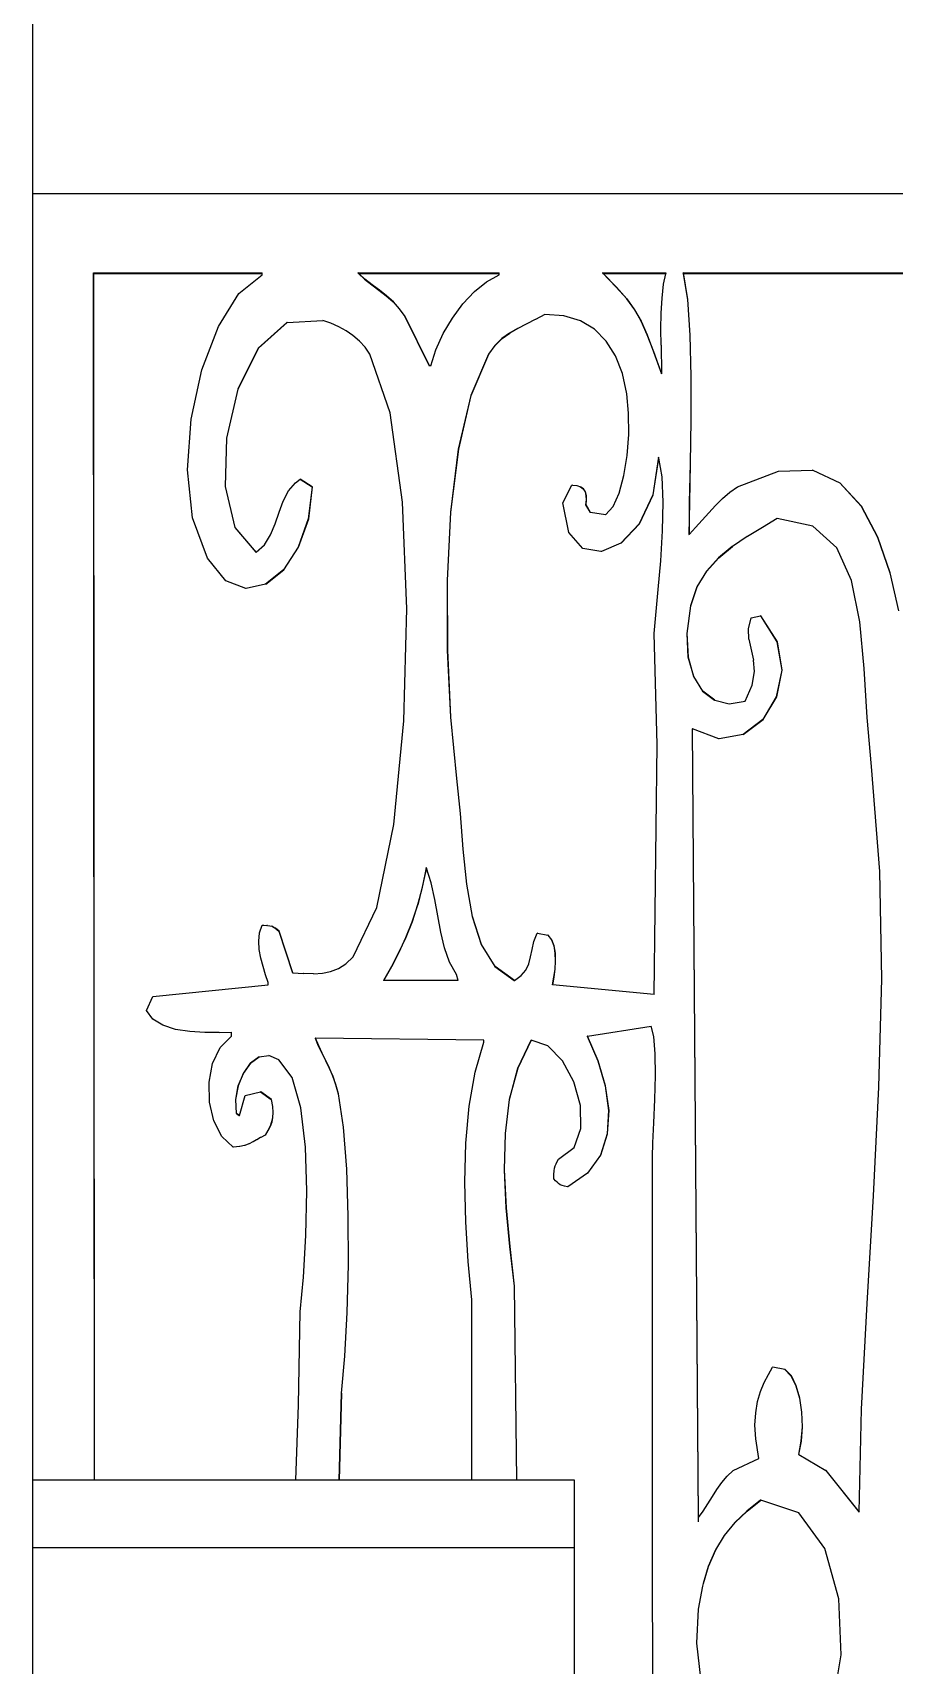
# Model space of a CAD drawing. Header units: inches. Extents: x 3672 to 10975, y -27382 to -746.
# Drawn here: x 4381.78 to 4388.15, y -26873.46 to -26861.41 of the extents above; entities that cross this region are included whole.
import ezdxf

# ---------------------------------------------------------------- set-up
doc = ezdxf.new("R2010")
doc.units = ezdxf.units.IN
doc.header["$LTSCALE"] = 17
doc.header["$MEASUREMENT"] = 0
doc.layers.add('25 BOT BAR', color=12, linetype='Continuous', lineweight=25)

msp = doc.modelspace()

# ---------------------------------------------------------------- linework, layer by layer
for p, q in [((4381.784, -26886.596), (4381.784, -26862.596)), ((4381.784, -26862.596), (4397.266, -26862.596)), ((4382.234, -26863.181), (4382.232, -26863.181)), ((4382.232, -26863.181), (4382.232, -26863.189)), ((4382.234, -26863.189), (4382.232, -26863.189)), ((4382.232, -26863.189), (4382.238, -26872.096)), ((4382.234, -26863.181), (4383.478, -26863.181)), ((4382.234, -26863.189), (4382.234, -26863.181)), ((4383.478, -26863.189), (4382.234, -26863.189)), ((4382.24, -26872.096), (4382.234, -26863.189)), ((4383.306, -26863.333), (4383.478, -26863.196)), ((4383.478, -26863.189), (4383.478, -26863.181)), ((4383.478, -26863.196), (4383.478, -26863.189)), ((4384.185, -26863.181), (4384.193, -26863.189)), ((4384.187, -26863.181), (4384.185, -26863.181)), ((4384.195, -26863.189), (4384.187, -26863.181)), ((4384.187, -26863.181), (4385.228, -26863.181)), ((4384.195, -26863.189), (4384.193, -26863.189)), ((4384.193, -26863.189), (4384.235, -26863.227)), ((4384.237, -26863.227), (4384.195, -26863.189)), ((4385.228, -26863.189), (4384.195, -26863.189)), ((4384.235, -26863.227), (4384.288, -26863.269)), ((4384.237, -26863.227), (4384.235, -26863.227)), ((4384.29, -26863.269), (4384.237, -26863.227)), ((4384.288, -26863.269), (4384.341, -26863.31)), ((4384.29, -26863.269), (4384.288, -26863.269)), ((4384.344, -26863.31), (4384.29, -26863.269)), ((4385.046, -26863.32), (4385.136, -26863.247)), ((4385.136, -26863.247), (4385.228, -26863.196)), ((4385.228, -26863.189), (4385.228, -26863.181)), ((4385.228, -26863.196), (4385.228, -26863.189)), ((4385.991, -26863.181), (4386.093, -26863.287)), ((4385.993, -26863.181), (4385.991, -26863.181)), ((4386, -26863.189), (4385.993, -26863.181)), ((4385.993, -26863.181), (4386.462, -26863.181)), ((4386.46, -26863.189), (4386, -26863.189)), ((4386.095, -26863.287), (4386, -26863.189)), ((4386.093, -26863.287), (4386.17, -26863.374)), ((4386.095, -26863.287), (4386.093, -26863.287)), ((4386.172, -26863.374), (4386.095, -26863.287)), ((4386.431, -26863.368), (4386.443, -26863.266)), ((4386.443, -26863.266), (4386.46, -26863.189)), ((4386.46, -26863.189), (4386.462, -26863.181)), ((4386.586, -26863.181), (4386.619, -26863.378)), ((4386.588, -26863.181), (4386.586, -26863.181)), ((4386.589, -26863.189), (4386.588, -26863.181)), ((4391.043, -26863.189), (4386.588, -26863.181)), ((4391.043, -26863.189), (4386.589, -26863.189)), ((4386.621, -26863.378), (4386.589, -26863.189)), ((4383.155, -26863.578), (4383.306, -26863.333)), ((4384.341, -26863.31), (4384.394, -26863.351)), ((4384.344, -26863.31), (4384.341, -26863.31)), ((4384.396, -26863.351), (4384.344, -26863.31)), ((4384.394, -26863.351), (4384.445, -26863.396)), ((4384.396, -26863.351), (4384.394, -26863.351)), ((4384.447, -26863.396), (4384.396, -26863.351)), ((4384.445, -26863.396), (4384.491, -26863.446)), ((4384.447, -26863.396), (4384.445, -26863.396)), ((4384.493, -26863.446), (4384.447, -26863.396)), ((4384.883, -26863.516), (4384.961, -26863.411)), ((4384.961, -26863.411), (4385.046, -26863.32)), ((4386.17, -26863.374), (4386.228, -26863.455)), ((4386.172, -26863.374), (4386.17, -26863.374)), ((4386.23, -26863.455), (4386.172, -26863.374)), ((4386.425, -26863.48), (4386.431, -26863.368)), ((4386.619, -26863.378), (4386.637, -26863.641)), ((4386.621, -26863.378), (4386.619, -26863.378)), ((4386.639, -26863.641), (4386.621, -26863.378)), ((4384.491, -26863.446), (4384.532, -26863.503)), ((4384.493, -26863.446), (4384.491, -26863.446)), ((4384.535, -26863.503), (4384.493, -26863.446)), ((4384.532, -26863.503), (4384.712, -26863.869)), ((4384.535, -26863.503), (4384.532, -26863.503)), ((4384.714, -26863.869), (4384.535, -26863.503)), ((4384.816, -26863.629), (4384.883, -26863.516)), ((4385.495, -26863.527), (4385.367, -26863.592)), ((4385.497, -26863.527), (4385.495, -26863.527)), ((4385.565, -26863.489), (4385.497, -26863.527)), ((4385.705, -26863.498), (4385.565, -26863.489)), ((4385.828, -26863.535), (4385.705, -26863.498)), ((4386.228, -26863.455), (4386.276, -26863.539)), ((4386.23, -26863.455), (4386.228, -26863.455)), ((4386.278, -26863.539), (4386.23, -26863.455)), ((4386.423, -26863.598), (4386.425, -26863.48)), ((4383.034, -26863.898), (4383.155, -26863.578)), ((4383.66, -26863.548), (4383.448, -26863.737)), ((4383.451, -26863.737), (4383.662, -26863.548)), ((4383.662, -26863.548), (4383.66, -26863.548)), ((4383.662, -26863.548), (4383.926, -26863.533)), ((4383.986, -26863.553), (4383.926, -26863.533)), ((4384.044, -26863.579), (4383.986, -26863.553)), ((4384.098, -26863.609), (4384.044, -26863.579)), ((4384.149, -26863.644), (4384.098, -26863.609)), ((4384.196, -26863.685), (4384.149, -26863.644)), ((4384.761, -26863.749), (4384.816, -26863.629)), ((4385.305, -26863.626), (4385.248, -26863.666)), ((4385.251, -26863.666), (4385.307, -26863.626)), ((4385.307, -26863.626), (4385.305, -26863.626)), ((4385.365, -26863.592), (4385.307, -26863.626)), ((4385.367, -26863.592), (4385.365, -26863.592)), ((4385.932, -26863.598), (4385.828, -26863.535)), ((4386.019, -26863.685), (4385.932, -26863.598)), ((4386.276, -26863.539), (4386.32, -26863.639)), ((4386.278, -26863.539), (4386.276, -26863.539)), ((4386.322, -26863.639), (4386.278, -26863.539)), ((4386.32, -26863.639), (4386.368, -26863.765)), ((4386.322, -26863.639), (4386.32, -26863.639)), ((4386.371, -26863.765), (4386.322, -26863.639)), ((4386.424, -26863.715), (4386.423, -26863.598)), ((4386.637, -26863.641), (4386.644, -26863.946)), ((4386.639, -26863.641), (4386.637, -26863.641)), ((4386.647, -26863.946), (4386.639, -26863.641)), ((4383.448, -26863.737), (4383.298, -26864.04)), ((4383.3, -26864.04), (4383.451, -26863.737)), ((4383.451, -26863.737), (4383.448, -26863.737)), ((4384.238, -26863.73), (4384.196, -26863.685)), ((4384.274, -26863.781), (4384.238, -26863.73)), ((4384.723, -26863.869), (4384.761, -26863.749)), ((4385.197, -26863.717), (4385.149, -26863.781)), ((4385.152, -26863.781), (4385.199, -26863.717)), ((4385.248, -26863.666), (4385.197, -26863.717)), ((4385.199, -26863.717), (4385.197, -26863.717)), ((4385.199, -26863.717), (4385.251, -26863.666)), ((4385.251, -26863.666), (4385.248, -26863.666)), ((4386.087, -26863.795), (4386.019, -26863.685)), ((4386.368, -26863.765), (4386.428, -26863.928)), ((4386.371, -26863.765), (4386.368, -26863.765)), ((4386.428, -26863.922), (4386.371, -26863.765)), ((4386.424, -26863.715), (4386.428, -26863.922)), ((4384.423, -26864.215), (4384.274, -26863.781)), ((4384.714, -26863.869), (4384.712, -26863.869)), ((4384.723, -26863.869), (4384.714, -26863.869)), ((4385.149, -26863.781), (4385.019, -26864.086)), ((4385.021, -26864.086), (4385.152, -26863.781)), ((4385.152, -26863.781), (4385.149, -26863.781)), ((4386.138, -26863.925), (4386.087, -26863.795)), ((4382.955, -26864.262), (4383.034, -26863.898)), ((4386.17, -26864.074), (4386.138, -26863.925)), ((4386.428, -26863.928), (4386.428, -26863.922)), ((4386.644, -26863.946), (4386.644, -26864.27)), ((4386.647, -26863.946), (4386.644, -26863.946)), ((4386.646, -26864.27), (4386.647, -26863.946)), ((4383.298, -26864.04), (4383.215, -26864.401)), ((4383.217, -26864.401), (4383.3, -26864.04)), ((4383.3, -26864.04), (4383.298, -26864.04)), ((4385.019, -26864.086), (4384.927, -26864.484)), ((4384.929, -26864.484), (4385.021, -26864.086)), ((4385.021, -26864.086), (4385.019, -26864.086)), ((4386.184, -26864.218), (4386.17, -26864.074)), ((4384.514, -26864.874), (4384.423, -26864.215)), ((4386.185, -26864.374), (4386.184, -26864.218)), ((4382.928, -26864.637), (4382.955, -26864.262)), ((4386.173, -26864.531), (4386.185, -26864.374)), ((4386.644, -26864.27), (4386.639, -26864.588)), ((4386.641, -26864.588), (4386.646, -26864.27)), ((4386.646, -26864.27), (4386.644, -26864.27)), ((4383.215, -26864.401), (4383.206, -26864.76)), ((4383.208, -26864.76), (4383.217, -26864.401)), ((4383.217, -26864.401), (4383.215, -26864.401)), ((4384.927, -26864.484), (4384.87, -26864.949)), ((4384.872, -26864.949), (4384.929, -26864.484)), ((4384.929, -26864.484), (4384.927, -26864.484)), ((4386.15, -26864.678), (4386.173, -26864.531)), ((4386.406, -26864.543), (4386.363, -26864.821)), ((4386.365, -26864.821), (4386.407, -26864.549)), ((4386.407, -26864.549), (4386.406, -26864.543)), ((4386.431, -26864.687), (4386.407, -26864.549)), ((4386.639, -26864.588), (4386.633, -26864.877)), ((4386.635, -26864.877), (4386.641, -26864.588)), ((4386.641, -26864.588), (4386.639, -26864.588)), ((4382.964, -26864.99), (4382.928, -26864.637)), ((4383.673, -26864.792), (4383.725, -26864.733)), ((4383.725, -26864.733), (4383.758, -26864.704)), ((4383.76, -26864.704), (4383.758, -26864.704)), ((4383.758, -26864.704), (4383.759, -26864.704)), ((4383.76, -26864.704), (4383.759, -26864.704)), ((4383.759, -26864.704), (4383.848, -26864.762)), ((4383.848, -26864.762), (4383.76, -26864.704)), ((4386.115, -26864.807), (4386.15, -26864.678)), ((4386.439, -26864.874), (4386.431, -26864.687)), ((4386.989, -26864.762), (4387.292, -26864.645)), ((4387.292, -26864.645), (4387.542, -26864.639)), ((4387.544, -26864.639), (4387.542, -26864.639)), ((4387.544, -26864.639), (4387.743, -26864.733)), ((4387.743, -26864.733), (4387.901, -26864.904)), ((4387.745, -26864.733), (4387.743, -26864.733)), ((4387.903, -26864.904), (4387.745, -26864.733)), ((4383.206, -26864.76), (4383.276, -26865.061)), ((4383.208, -26864.76), (4383.206, -26864.76)), ((4383.278, -26865.061), (4383.208, -26864.76)), ((4383.634, -26864.866), (4383.673, -26864.792)), ((4383.848, -26864.762), (4383.819, -26864.997)), ((4383.822, -26864.997), (4383.85, -26864.762)), ((4383.85, -26864.762), (4383.848, -26864.762)), ((4385.699, -26864.879), (4385.766, -26864.748)), ((4385.769, -26864.748), (4385.766, -26864.748)), ((4385.769, -26864.748), (4385.801, -26864.752)), ((4385.803, -26864.752), (4385.801, -26864.752)), ((4385.803, -26864.752), (4385.828, -26864.762)), ((4385.828, -26864.762), (4385.849, -26864.777)), ((4385.83, -26864.762), (4385.828, -26864.762)), ((4385.851, -26864.777), (4385.83, -26864.762)), ((4385.849, -26864.777), (4385.863, -26864.798)), ((4385.851, -26864.777), (4385.849, -26864.777)), ((4385.865, -26864.798), (4385.851, -26864.777)), ((4385.863, -26864.798), (4385.87, -26864.825)), ((4385.865, -26864.798), (4385.863, -26864.798)), ((4385.872, -26864.825), (4385.865, -26864.798)), ((4385.872, -26864.857), (4385.867, -26864.894)), ((4385.87, -26864.825), (4385.872, -26864.857)), ((4385.872, -26864.825), (4385.87, -26864.825)), ((4385.87, -26864.894), (4385.874, -26864.857)), ((4385.874, -26864.857), (4385.872, -26864.825)), ((4385.874, -26864.857), (4385.872, -26864.857)), ((4386.069, -26864.907), (4386.115, -26864.807)), ((4386.363, -26864.821), (4386.262, -26865.035)), ((4386.264, -26865.035), (4386.365, -26864.821)), ((4386.365, -26864.821), (4386.363, -26864.821)), ((4386.826, -26864.899), (4386.877, -26864.848)), ((4386.877, -26864.848), (4386.931, -26864.801)), ((4386.931, -26864.801), (4386.989, -26864.762)), ((4383.574, -26865.035), (4383.603, -26864.949)), ((4383.603, -26864.949), (4383.634, -26864.866)), ((4384.547, -26865.663), (4384.514, -26864.874)), ((4384.87, -26864.949), (4384.844, -26865.453)), ((4384.846, -26865.453), (4384.872, -26864.949)), ((4384.872, -26864.949), (4384.87, -26864.949)), ((4385.744, -26865.098), (4385.699, -26864.879)), ((4385.867, -26864.894), (4385.901, -26864.952)), ((4385.87, -26864.894), (4385.867, -26864.894)), ((4385.903, -26864.952), (4385.87, -26864.894)), ((4385.903, -26864.952), (4385.901, -26864.952)), ((4386.013, -26864.967), (4385.903, -26864.952)), ((4386.013, -26864.967), (4386.069, -26864.907)), ((4386.434, -26865.087), (4386.439, -26864.874)), ((4386.633, -26864.877), (4386.63, -26865.114)), ((4386.635, -26864.877), (4386.633, -26864.877)), ((4386.633, -26865.111), (4386.635, -26864.877)), ((4386.727, -26865.008), (4386.776, -26864.953)), ((4386.776, -26864.953), (4386.826, -26864.899)), ((4387.901, -26864.904), (4388.022, -26865.133)), ((4387.903, -26864.904), (4387.901, -26864.904)), ((4388.025, -26865.133), (4387.903, -26864.904)), ((4383.074, -26865.289), (4382.964, -26864.99)), ((4383.276, -26865.061), (4383.433, -26865.245)), ((4383.278, -26865.061), (4383.276, -26865.061)), ((4383.434, -26865.244), (4383.278, -26865.061)), ((4383.539, -26865.117), (4383.574, -26865.035)), ((4383.819, -26864.997), (4383.745, -26865.206)), ((4383.747, -26865.206), (4383.822, -26864.997)), ((4383.822, -26864.997), (4383.819, -26864.997)), ((4385.845, -26865.216), (4385.744, -26865.098)), ((4386.262, -26865.035), (4386.127, -26865.177)), ((4386.129, -26865.177), (4386.264, -26865.035)), ((4386.264, -26865.035), (4386.262, -26865.035)), ((4386.421, -26865.308), (4386.434, -26865.087)), ((4386.633, -26865.111), (4386.679, -26865.062)), ((4386.679, -26865.062), (4386.727, -26865.008)), ((4387.172, -26865.061), (4387.062, -26865.128)), ((4387.174, -26865.061), (4387.172, -26865.061)), ((4387.281, -26864.996), (4387.174, -26865.061)), ((4387.545, -26865.051), (4387.281, -26864.996)), ((4387.722, -26865.211), (4387.545, -26865.051)), ((4383.434, -26865.244), (4383.495, -26865.189)), ((4383.495, -26865.189), (4383.539, -26865.117)), ((4383.745, -26865.206), (4383.636, -26865.373)), ((4383.638, -26865.373), (4383.747, -26865.206)), ((4383.747, -26865.206), (4383.745, -26865.206)), ((4385.98, -26865.24), (4385.845, -26865.216)), ((4386.127, -26865.177), (4385.983, -26865.24)), ((4386.129, -26865.177), (4386.127, -26865.177)), ((4386.63, -26865.114), (4386.633, -26865.111)), ((4386.95, -26865.201), (4386.848, -26865.285)), ((4386.85, -26865.285), (4386.952, -26865.201)), ((4386.952, -26865.201), (4386.95, -26865.201)), ((4387.06, -26865.128), (4386.952, -26865.201)), ((4387.062, -26865.128), (4387.06, -26865.128)), ((4387.831, -26865.453), (4387.722, -26865.211)), ((4388.022, -26865.133), (4388.113, -26865.397)), ((4388.025, -26865.133), (4388.022, -26865.133)), ((4388.115, -26865.397), (4388.025, -26865.133)), ((4383.211, -26865.455), (4383.074, -26865.289)), ((4383.433, -26865.245), (4383.434, -26865.244)), ((4385.983, -26865.24), (4385.98, -26865.24)), ((4386.403, -26865.52), (4386.421, -26865.308)), ((4386.848, -26865.285), (4386.759, -26865.383)), ((4386.761, -26865.383), (4386.85, -26865.285)), ((4386.85, -26865.285), (4386.848, -26865.285)), ((4383.358, -26865.513), (4383.211, -26865.455)), ((4383.636, -26865.373), (4383.503, -26865.48)), ((4383.505, -26865.48), (4383.638, -26865.373)), ((4383.638, -26865.373), (4383.636, -26865.373)), ((4384.844, -26865.453), (4384.846, -26865.967)), ((4384.846, -26865.453), (4384.844, -26865.453)), ((4384.848, -26865.967), (4384.846, -26865.453)), ((4386.759, -26865.383), (4386.689, -26865.5)), ((4386.691, -26865.5), (4386.761, -26865.383)), ((4386.761, -26865.383), (4386.759, -26865.383)), ((4387.892, -26865.758), (4387.831, -26865.453)), ((4388.113, -26865.397), (4388.178, -26865.676)), ((4388.115, -26865.397), (4388.113, -26865.397)), ((4388.18, -26865.676), (4388.115, -26865.397)), ((4383.36, -26865.513), (4383.358, -26865.513)), ((4383.359, -26865.513), (4383.36, -26865.513)), ((4383.503, -26865.48), (4383.36, -26865.513)), ((4383.505, -26865.48), (4383.503, -26865.48)), ((4386.372, -26865.845), (4386.403, -26865.52)), ((4386.689, -26865.5), (4386.642, -26865.641)), ((4386.644, -26865.641), (4386.691, -26865.5)), ((4386.691, -26865.5), (4386.689, -26865.5)), ((4384.525, -26866.488), (4384.547, -26865.663)), ((4386.642, -26865.641), (4386.614, -26865.844)), ((4386.616, -26865.844), (4386.644, -26865.641)), ((4386.644, -26865.641), (4386.642, -26865.641)), ((4387.07, -26865.811), (4387.09, -26865.728)), ((4387.073, -26865.887), (4387.07, -26865.811)), ((4387.09, -26865.728), (4387.158, -26865.714)), ((4387.16, -26865.714), (4387.157, -26865.714)), ((4387.16, -26865.714), (4387.158, -26865.714)), ((4387.158, -26865.714), (4387.28, -26865.906)), ((4387.282, -26865.906), (4387.16, -26865.714)), ((4387.924, -26866.102), (4387.892, -26865.758)), ((4386.395, -26866.665), (4386.372, -26865.845)), ((4386.614, -26865.844), (4386.623, -26866.019)), ((4386.616, -26865.844), (4386.614, -26865.844)), ((4386.625, -26866.019), (4386.616, -26865.844)), ((4387.073, -26865.887), (4387.106, -26866.04)), ((4387.282, -26865.906), (4387.28, -26865.906)), ((4387.28, -26865.906), (4387.315, -26866.114)), ((4387.317, -26866.114), (4387.282, -26865.906)), ((4384.846, -26865.967), (4384.87, -26866.463)), ((4384.848, -26865.967), (4384.846, -26865.967)), ((4384.872, -26866.463), (4384.848, -26865.967)), ((4386.625, -26866.019), (4386.623, -26866.019)), ((4386.623, -26866.019), (4386.663, -26866.162)), ((4386.665, -26866.162), (4386.625, -26866.019)), ((4387.113, -26866.126), (4387.106, -26866.04)), ((4386.665, -26866.162), (4386.663, -26866.162)), ((4386.663, -26866.162), (4386.73, -26866.269)), ((4386.732, -26866.269), (4386.665, -26866.162)), ((4387.096, -26866.225), (4387.113, -26866.126)), ((4387.315, -26866.114), (4387.275, -26866.313)), ((4387.277, -26866.313), (4387.317, -26866.114)), ((4387.317, -26866.114), (4387.315, -26866.114)), ((4387.946, -26866.465), (4387.924, -26866.102)), ((4386.732, -26866.269), (4386.73, -26866.269)), ((4386.73, -26866.269), (4386.819, -26866.337)), ((4386.821, -26866.337), (4386.732, -26866.269)), ((4387.046, -26866.343), (4387.096, -26866.225)), ((4386.821, -26866.337), (4386.819, -26866.337)), ((4386.821, -26866.337), (4386.926, -26866.363)), ((4386.926, -26866.363), (4387.046, -26866.343)), ((4387.275, -26866.313), (4387.175, -26866.48)), ((4387.177, -26866.48), (4387.277, -26866.313)), ((4387.277, -26866.313), (4387.275, -26866.313)), ((4384.451, -26867.255), (4384.525, -26866.488)), ((4384.87, -26866.463), (4384.914, -26866.914)), ((4384.872, -26866.463), (4384.87, -26866.463)), ((4384.916, -26866.914), (4384.872, -26866.463)), ((4387.175, -26866.48), (4387.029, -26866.591)), ((4387.031, -26866.591), (4387.177, -26866.48)), ((4387.177, -26866.48), (4387.175, -26866.48)), ((4387.977, -26866.826), (4387.946, -26866.465)), ((4386.372, -26868.51), (4386.395, -26866.665)), ((4386.653, -26866.548), (4386.698, -26872.374)), ((4386.655, -26866.548), (4386.653, -26866.548)), ((4386.7, -26872.372), (4386.655, -26866.548)), ((4386.85, -26866.622), (4386.655, -26866.548)), ((4386.852, -26866.622), (4386.85, -26866.622)), ((4387.029, -26866.591), (4386.852, -26866.622)), ((4387.031, -26866.591), (4387.029, -26866.591)), ((4388.039, -26867.602), (4387.977, -26866.826)), ((4384.914, -26866.914), (4384.94, -26867.172)), ((4384.916, -26866.914), (4384.914, -26866.914)), ((4384.942, -26867.172), (4384.916, -26866.914)), ((4384.325, -26867.868), (4384.451, -26867.255)), ((4384.94, -26867.172), (4384.961, -26867.437)), ((4384.942, -26867.172), (4384.94, -26867.172)), ((4384.963, -26867.437), (4384.942, -26867.172)), ((4384.961, -26867.437), (4384.988, -26867.695)), ((4384.963, -26867.437), (4384.961, -26867.437)), ((4384.99, -26867.695), (4384.963, -26867.437)), ((4384.663, -26867.716), (4384.691, -26867.577)), ((4384.689, -26867.573), (4384.676, -26867.639)), ((4384.691, -26867.577), (4384.676, -26867.639)), ((4384.691, -26867.577), (4384.689, -26867.573)), ((4384.727, -26867.686), (4384.691, -26867.577)), ((4388.053, -26868.393), (4388.039, -26867.602)), ((4384.628, -26867.848), (4384.663, -26867.716)), ((4384.661, -26867.716), (4384.642, -26867.787)), ((4384.676, -26867.639), (4384.661, -26867.716)), ((4384.663, -26867.716), (4384.661, -26867.716)), ((4384.754, -26867.807), (4384.727, -26867.686)), ((4384.988, -26867.695), (4385.03, -26867.934)), ((4384.99, -26867.695), (4384.988, -26867.695)), ((4385.032, -26867.934), (4384.99, -26867.695)), ((4384.151, -26868.232), (4384.325, -26867.868)), ((4384.626, -26867.848), (4384.585, -26867.972)), ((4384.587, -26867.972), (4384.628, -26867.848)), ((4384.642, -26867.787), (4384.626, -26867.848)), ((4384.628, -26867.848), (4384.626, -26867.848)), ((4384.642, -26867.787), (4384.628, -26867.848)), ((4384.776, -26867.929), (4384.754, -26867.807)), ((4384.585, -26867.972), (4384.538, -26868.088)), ((4384.54, -26868.088), (4384.587, -26867.972)), ((4384.587, -26867.972), (4384.585, -26867.972)), ((4384.798, -26868.05), (4384.776, -26867.929)), ((4385.03, -26867.934), (4385.096, -26868.14)), ((4385.032, -26867.934), (4385.03, -26867.934)), ((4385.098, -26868.14), (4385.032, -26867.934)), ((4383.453, -26868.116), (4383.459, -26868.055)), ((4383.459, -26868.055), (4383.478, -26867.997)), ((4383.478, -26867.997), (4383.491, -26867.997)), ((4383.491, -26867.997), (4383.514, -26867.999)), ((4383.517, -26867.999), (4383.514, -26867.999)), ((4383.517, -26867.999), (4383.534, -26868.002)), ((4383.536, -26868.002), (4383.534, -26868.002)), ((4383.536, -26868.002), (4383.55, -26868.006)), ((4383.552, -26868.006), (4383.55, -26868.006)), ((4383.552, -26868.006), (4383.563, -26868.012)), ((4383.565, -26868.012), (4383.563, -26868.012)), ((4383.565, -26868.012), (4383.574, -26868.02)), ((4383.574, -26868.02), (4383.587, -26868.029)), ((4383.577, -26868.02), (4383.574, -26868.02)), ((4383.589, -26868.029), (4383.577, -26868.02)), ((4383.587, -26868.029), (4383.601, -26868.041)), ((4383.589, -26868.029), (4383.587, -26868.029)), ((4383.603, -26868.041), (4383.589, -26868.029)), ((4383.601, -26868.041), (4383.702, -26868.349)), ((4383.603, -26868.041), (4383.601, -26868.041)), ((4383.704, -26868.349), (4383.603, -26868.041)), ((4384.538, -26868.088), (4384.487, -26868.198)), ((4384.489, -26868.198), (4384.54, -26868.088)), ((4384.54, -26868.088), (4384.538, -26868.088)), ((4384.825, -26868.166), (4384.798, -26868.05)), ((4385.485, -26868.119), (4385.508, -26868.056)), ((4385.511, -26868.056), (4385.508, -26868.056)), ((4385.511, -26868.056), (4385.587, -26868.071)), ((4385.587, -26868.071), (4385.615, -26868.105)), ((4385.589, -26868.071), (4385.587, -26868.071)), ((4385.617, -26868.105), (4385.589, -26868.071)), ((4385.615, -26868.105), (4385.632, -26868.151)), ((4385.617, -26868.105), (4385.615, -26868.105)), ((4385.635, -26868.151), (4385.617, -26868.105)), ((4383.457, -26868.178), (4383.453, -26868.116)), ((4383.468, -26868.241), (4383.457, -26868.178)), ((4384.096, -26868.282), (4384.151, -26868.232)), ((4384.487, -26868.198), (4384.433, -26868.304)), ((4384.435, -26868.304), (4384.489, -26868.198)), ((4384.489, -26868.198), (4384.487, -26868.198)), ((4384.862, -26868.271), (4384.825, -26868.166)), ((4385.096, -26868.14), (4385.196, -26868.302)), ((4385.098, -26868.14), (4385.096, -26868.14)), ((4385.199, -26868.302), (4385.098, -26868.14)), ((4385.447, -26868.282), (4385.46, -26868.232)), ((4385.46, -26868.232), (4385.471, -26868.177)), ((4385.471, -26868.177), (4385.485, -26868.119)), ((4385.632, -26868.151), (4385.641, -26868.204)), ((4385.635, -26868.151), (4385.632, -26868.151)), ((4385.643, -26868.204), (4385.635, -26868.151)), ((4385.641, -26868.204), (4385.643, -26868.263)), ((4385.643, -26868.204), (4385.641, -26868.204)), ((4385.645, -26868.263), (4385.643, -26868.204)), ((4383.485, -26868.304), (4383.468, -26868.241)), ((4383.504, -26868.364), (4383.485, -26868.304)), ((4383.704, -26868.349), (4383.702, -26868.349)), ((4383.704, -26868.349), (4383.784, -26868.354)), ((4383.857, -26868.356), (4383.923, -26868.352)), ((4383.923, -26868.352), (4383.984, -26868.34)), ((4383.984, -26868.34), (4384.041, -26868.317)), ((4384.041, -26868.317), (4384.096, -26868.282)), ((4384.433, -26868.304), (4384.375, -26868.407)), ((4384.377, -26868.407), (4384.435, -26868.304)), ((4384.435, -26868.304), (4384.433, -26868.304)), ((4384.914, -26868.363), (4384.862, -26868.271)), ((4385.196, -26868.302), (4385.34, -26868.407)), ((4385.199, -26868.302), (4385.196, -26868.302)), ((4385.341, -26868.406), (4385.199, -26868.302)), ((4385.392, -26868.37), (4385.426, -26868.329)), ((4385.426, -26868.329), (4385.447, -26868.282)), ((4385.639, -26868.323), (4385.631, -26868.382)), ((4385.633, -26868.382), (4385.641, -26868.323)), ((4385.643, -26868.263), (4385.639, -26868.323)), ((4385.641, -26868.323), (4385.639, -26868.323)), ((4385.641, -26868.323), (4385.645, -26868.263)), ((4385.645, -26868.263), (4385.643, -26868.263)), ((4382.67, -26868.524), (4383.523, -26868.437)), ((4383.523, -26868.422), (4383.504, -26868.364)), ((4383.523, -26868.437), (4383.523, -26868.422)), ((4383.786, -26868.354), (4383.784, -26868.354)), ((4383.857, -26868.356), (4383.786, -26868.354)), ((4384.377, -26868.407), (4384.375, -26868.407)), ((4384.925, -26868.407), (4384.377, -26868.407)), ((4384.925, -26868.407), (4384.914, -26868.363)), ((4385.34, -26868.407), (4385.341, -26868.406)), ((4385.341, -26868.406), (4385.392, -26868.37)), ((4385.631, -26868.382), (4385.621, -26868.437)), ((4385.623, -26868.437), (4385.621, -26868.437)), ((4385.623, -26868.437), (4385.633, -26868.382)), ((4386.372, -26868.51), (4385.623, -26868.437)), ((4385.633, -26868.382), (4385.631, -26868.382)), ((4388.033, -26869.194), (4388.053, -26868.393)), ((4382.625, -26868.627), (4382.67, -26868.524)), ((4382.67, -26868.691), (4382.625, -26868.627)), ((4382.744, -26868.737), (4382.67, -26868.691)), ((4382.838, -26868.767), (4382.744, -26868.737)), ((4382.944, -26868.783), (4382.838, -26868.767)), ((4383.054, -26868.791), (4382.944, -26868.783)), ((4383.16, -26868.791), (4383.054, -26868.791)), ((4383.162, -26868.791), (4383.16, -26868.791)), ((4383.162, -26868.791), (4383.253, -26868.788)), ((4383.167, -26868.9), (4383.253, -26868.817)), ((4383.253, -26868.817), (4383.253, -26868.788)), ((4383.87, -26868.832), (4383.893, -26868.888)), ((4383.873, -26868.832), (4383.87, -26868.832)), ((4383.896, -26868.888), (4383.873, -26868.832)), ((4385.116, -26868.846), (4383.873, -26868.832)), ((4385.881, -26868.817), (4385.879, -26868.817)), ((4385.879, -26868.817), (4385.957, -26868.999)), ((4385.881, -26868.817), (4386.35, -26868.744)), ((4385.959, -26868.999), (4385.881, -26868.817)), ((4386.371, -26868.819), (4386.35, -26868.744)), ((4386.381, -26868.947), (4386.371, -26868.819)), ((4383.112, -26869.018), (4383.167, -26868.9)), ((4383.893, -26868.888), (4383.919, -26868.943)), ((4383.896, -26868.888), (4383.893, -26868.888)), ((4383.921, -26868.943), (4383.896, -26868.888)), ((4383.919, -26868.943), (4383.946, -26868.998)), ((4383.921, -26868.943), (4383.919, -26868.943)), ((4383.948, -26868.998), (4383.921, -26868.943)), ((4385.051, -26869.082), (4385.116, -26868.861)), ((4385.116, -26868.861), (4385.116, -26868.846)), ((4385.464, -26868.846), (4385.365, -26869.054)), ((4385.367, -26869.054), (4385.465, -26868.847)), ((4385.465, -26868.847), (4385.464, -26868.846)), ((4385.587, -26868.888), (4385.465, -26868.847)), ((4385.696, -26868.999), (4385.587, -26868.888)), ((4386.382, -26869.108), (4386.381, -26868.947)), ((4383.086, -26869.158), (4383.112, -26869.018)), ((4383.391, -26869.017), (4383.338, -26869.092)), ((4383.34, -26869.092), (4383.393, -26869.017)), ((4383.455, -26868.97), (4383.391, -26869.017)), ((4383.393, -26869.017), (4383.391, -26869.017)), ((4383.393, -26869.017), (4383.457, -26868.97)), ((4383.457, -26868.97), (4383.455, -26868.97)), ((4383.457, -26868.97), (4383.527, -26868.959)), ((4383.601, -26868.993), (4383.527, -26868.959)), ((4383.7, -26869.123), (4383.601, -26868.993)), ((4383.946, -26868.998), (4383.973, -26869.054)), ((4383.948, -26868.998), (4383.946, -26868.998)), ((4383.975, -26869.054), (4383.948, -26868.998)), ((4383.973, -26869.054), (4383.999, -26869.112)), ((4383.975, -26869.054), (4383.973, -26869.054)), ((4384.001, -26869.112), (4383.975, -26869.054)), ((4385.365, -26869.054), (4385.303, -26869.285)), ((4385.305, -26869.285), (4385.367, -26869.054)), ((4385.367, -26869.054), (4385.365, -26869.054)), ((4385.779, -26869.154), (4385.696, -26868.999)), ((4385.959, -26868.999), (4385.957, -26868.999)), ((4385.957, -26868.999), (4386.012, -26869.184)), ((4386.014, -26869.184), (4385.959, -26868.999)), ((4383.09, -26869.304), (4383.086, -26869.158)), ((4383.3, -26869.185), (4383.282, -26869.286)), ((4383.284, -26869.286), (4383.302, -26869.185)), ((4383.338, -26869.092), (4383.3, -26869.185)), ((4383.302, -26869.185), (4383.3, -26869.185)), ((4383.302, -26869.185), (4383.34, -26869.092)), ((4383.34, -26869.092), (4383.338, -26869.092)), ((4383.764, -26869.347), (4383.7, -26869.123)), ((4383.999, -26869.112), (4384.021, -26869.174)), ((4384.001, -26869.112), (4383.999, -26869.112)), ((4384.023, -26869.174), (4384.001, -26869.112)), ((4384.021, -26869.174), (4384.039, -26869.242)), ((4384.023, -26869.174), (4384.021, -26869.174)), ((4384.041, -26869.242), (4384.023, -26869.174)), ((4385.007, -26869.333), (4385.051, -26869.082)), ((4385.828, -26869.329), (4385.779, -26869.154)), ((4386.014, -26869.184), (4386.012, -26869.184)), ((4386.012, -26869.184), (4386.037, -26869.367)), ((4386.039, -26869.367), (4386.014, -26869.184)), ((4386.377, -26869.285), (4386.382, -26869.108)), ((4387.992, -26869.996), (4388.033, -26869.194)), ((4383.122, -26869.442), (4383.09, -26869.304)), ((4383.282, -26869.286), (4383.287, -26869.388)), ((4383.284, -26869.286), (4383.282, -26869.286)), ((4383.289, -26869.388), (4383.284, -26869.286)), ((4383.31, -26869.402), (4383.354, -26869.256)), ((4383.354, -26869.256), (4383.466, -26869.227)), ((4383.466, -26869.227), (4383.545, -26869.286)), ((4383.469, -26869.227), (4383.466, -26869.227)), ((4383.547, -26869.286), (4383.469, -26869.227)), ((4383.545, -26869.286), (4383.554, -26869.337)), ((4383.547, -26869.286), (4383.545, -26869.286)), ((4383.556, -26869.337), (4383.547, -26869.286)), ((4384.039, -26869.242), (4384.076, -26869.49)), ((4384.041, -26869.242), (4384.039, -26869.242)), ((4384.079, -26869.49), (4384.041, -26869.242)), ((4385.303, -26869.285), (4385.272, -26869.537)), ((4385.274, -26869.537), (4385.305, -26869.285)), ((4385.305, -26869.285), (4385.303, -26869.285)), ((4386.37, -26869.457), (4386.377, -26869.285)), ((4383.289, -26869.388), (4383.287, -26869.388)), ((4383.31, -26869.402), (4383.289, -26869.388)), ((4383.289, -26869.388), (4383.309, -26869.403)), ((4383.309, -26869.403), (4383.31, -26869.402)), ((4383.555, -26869.417), (4383.548, -26869.45)), ((4383.551, -26869.45), (4383.557, -26869.417)), ((4383.554, -26869.337), (4383.557, -26869.38)), ((4383.556, -26869.337), (4383.554, -26869.337)), ((4383.557, -26869.38), (4383.555, -26869.417)), ((4383.557, -26869.417), (4383.555, -26869.417)), ((4383.559, -26869.38), (4383.556, -26869.337)), ((4383.559, -26869.38), (4383.557, -26869.38)), ((4383.557, -26869.417), (4383.559, -26869.38)), ((4383.798, -26869.636), (4383.764, -26869.347)), ((4384.983, -26869.606), (4385.007, -26869.333)), ((4385.832, -26869.499), (4385.828, -26869.329)), ((4386.037, -26869.367), (4386.027, -26869.539)), ((4386.029, -26869.539), (4386.039, -26869.367)), ((4386.039, -26869.367), (4386.037, -26869.367)), ((4383.181, -26869.558), (4383.122, -26869.442)), ((4383.265, -26869.637), (4383.181, -26869.558)), ((4383.5, -26869.549), (4383.469, -26869.566)), ((4383.521, -26869.513), (4383.5, -26869.549)), ((4383.502, -26869.549), (4383.5, -26869.549)), ((4383.502, -26869.549), (4383.523, -26869.513)), ((4383.537, -26869.481), (4383.521, -26869.513)), ((4383.523, -26869.513), (4383.521, -26869.513)), ((4383.523, -26869.513), (4383.539, -26869.481)), ((4383.548, -26869.45), (4383.537, -26869.481)), ((4383.539, -26869.481), (4383.537, -26869.481)), ((4383.539, -26869.481), (4383.551, -26869.45)), ((4383.551, -26869.45), (4383.548, -26869.45)), ((4384.076, -26869.49), (4384.1, -26869.799)), ((4384.079, -26869.49), (4384.076, -26869.49)), ((4384.103, -26869.799), (4384.079, -26869.49)), ((4385.272, -26869.537), (4385.266, -26869.804)), ((4385.268, -26869.804), (4385.274, -26869.537)), ((4385.274, -26869.537), (4385.272, -26869.537)), ((4385.781, -26869.639), (4385.832, -26869.499)), ((4386.027, -26869.539), (4385.977, -26869.695)), ((4385.979, -26869.695), (4386.029, -26869.539)), ((4386.029, -26869.539), (4386.027, -26869.539)), ((4386.364, -26869.605), (4386.37, -26869.457)), ((4383.267, -26869.637), (4383.265, -26869.637)), ((4383.311, -26869.633), (4383.267, -26869.637)), ((4383.313, -26869.633), (4383.311, -26869.633)), ((4383.349, -26869.625), (4383.313, -26869.633)), ((4383.351, -26869.625), (4383.349, -26869.625)), ((4383.381, -26869.613), (4383.351, -26869.625)), ((4383.383, -26869.613), (4383.381, -26869.613)), ((4383.41, -26869.598), (4383.383, -26869.613)), ((4383.412, -26869.598), (4383.41, -26869.598)), ((4383.437, -26869.582), (4383.412, -26869.598)), ((4383.439, -26869.582), (4383.437, -26869.582)), ((4383.467, -26869.566), (4383.439, -26869.582)), ((4383.469, -26869.566), (4383.467, -26869.566)), ((4383.809, -26869.959), (4383.798, -26869.636)), ((4384.975, -26869.894), (4384.983, -26869.606)), ((4385.666, -26869.725), (4385.781, -26869.639)), ((4386.361, -26869.71), (4386.364, -26869.605)), ((4384.1, -26869.799), (4384.112, -26870.145)), ((4384.103, -26869.799), (4384.1, -26869.799)), ((4384.114, -26870.145), (4384.103, -26869.799)), ((4385.635, -26869.812), (4385.638, -26869.792)), ((4385.638, -26869.792), (4385.643, -26869.775)), ((4385.643, -26869.775), (4385.649, -26869.76)), ((4385.649, -26869.76), (4385.656, -26869.743)), ((4385.656, -26869.743), (4385.666, -26869.725)), ((4385.977, -26869.695), (4385.881, -26869.828)), ((4385.883, -26869.828), (4385.979, -26869.695)), ((4385.979, -26869.695), (4385.977, -26869.695)), ((4386.361, -26872.565), (4386.361, -26869.71)), ((4384.981, -26870.188), (4384.975, -26869.894)), ((4385.268, -26869.804), (4385.266, -26869.804)), ((4385.266, -26869.804), (4385.279, -26870.084)), ((4385.281, -26870.084), (4385.268, -26869.804)), ((4385.632, -26869.871), (4385.633, -26869.838)), ((4385.645, -26869.885), (4385.632, -26869.871)), ((4385.633, -26869.838), (4385.635, -26869.812)), ((4385.656, -26869.896), (4385.645, -26869.885)), ((4385.667, -26869.906), (4385.656, -26869.896)), ((4385.679, -26869.914), (4385.667, -26869.906)), ((4385.693, -26869.92), (4385.679, -26869.914)), ((4385.711, -26869.925), (4385.693, -26869.92)), ((4385.881, -26869.828), (4385.735, -26869.93)), ((4385.883, -26869.828), (4385.881, -26869.828)), ((4383.802, -26870.289), (4383.809, -26869.959)), ((4385.733, -26869.93), (4385.711, -26869.925)), ((4385.735, -26869.93), (4385.733, -26869.93)), ((4387.945, -26870.791), (4387.992, -26869.996)), ((4384.112, -26870.145), (4384.113, -26870.505)), ((4384.114, -26870.145), (4384.112, -26870.145)), ((4384.115, -26870.505), (4384.114, -26870.145)), ((4385.281, -26870.084), (4385.279, -26870.084)), ((4385.279, -26870.084), (4385.306, -26870.371)), ((4385.308, -26870.371), (4385.281, -26870.084)), ((4384.999, -26870.481), (4384.981, -26870.188)), ((4383.783, -26870.596), (4383.802, -26870.289)), ((4385.306, -26870.371), (4385.34, -26870.662)), ((4385.308, -26870.371), (4385.306, -26870.371)), ((4385.342, -26870.662), (4385.308, -26870.371)), ((4384.113, -26870.505), (4384.103, -26870.858)), ((4384.106, -26870.858), (4384.115, -26870.505)), ((4384.115, -26870.505), (4384.113, -26870.505)), ((4385.026, -26870.764), (4384.999, -26870.481)), ((4383.758, -26870.852), (4383.783, -26870.596)), ((4385.026, -26872.096), (4385.026, -26870.764)), ((4385.34, -26870.662), (4385.356, -26872.096)), ((4385.342, -26870.662), (4385.34, -26870.662)), ((4385.358, -26872.096), (4385.342, -26870.662)), ((4383.747, -26871.54), (4383.758, -26870.852)), ((4384.103, -26870.858), (4384.086, -26871.181)), ((4384.088, -26871.181), (4384.106, -26870.858)), ((4384.106, -26870.858), (4384.103, -26870.858)), ((4387.905, -26871.572), (4387.945, -26870.791)), ((4384.086, -26871.181), (4384.061, -26871.452)), ((4384.063, -26871.452), (4384.088, -26871.181)), ((4384.088, -26871.181), (4384.086, -26871.181)), ((4387.186, -26871.375), (4387.217, -26871.315)), ((4387.217, -26871.315), (4387.247, -26871.262)), ((4387.25, -26871.262), (4387.247, -26871.262)), ((4387.337, -26871.277), (4387.25, -26871.262)), ((4387.339, -26871.277), (4387.337, -26871.277)), ((4387.337, -26871.277), (4387.383, -26871.325)), ((4387.386, -26871.325), (4387.339, -26871.277)), ((4387.386, -26871.325), (4387.383, -26871.325)), ((4387.383, -26871.325), (4387.42, -26871.398)), ((4387.422, -26871.398), (4387.386, -26871.325)), ((4384.061, -26871.452), (4384.044, -26872.096)), ((4384.063, -26871.452), (4384.046, -26872.096)), ((4384.063, -26871.452), (4384.061, -26871.452)), ((4387.137, -26871.515), (4387.159, -26871.441)), ((4387.159, -26871.441), (4387.186, -26871.375)), ((4387.422, -26871.398), (4387.42, -26871.398)), ((4387.42, -26871.398), (4387.446, -26871.49)), ((4387.448, -26871.49), (4387.422, -26871.398)), ((4383.726, -26872.096), (4383.747, -26871.54)), ((4387.117, -26871.688), (4387.123, -26871.597)), ((4387.123, -26871.597), (4387.137, -26871.515)), ((4387.448, -26871.49), (4387.446, -26871.49)), ((4387.446, -26871.49), (4387.461, -26871.593)), ((4387.463, -26871.593), (4387.448, -26871.49)), ((4387.463, -26871.593), (4387.461, -26871.593)), ((4387.461, -26871.593), (4387.465, -26871.702)), ((4387.467, -26871.702), (4387.463, -26871.593)), ((4387.887, -26872.328), (4387.905, -26871.572)), ((4387.124, -26871.789), (4387.117, -26871.688)), ((4387.465, -26871.702), (4387.457, -26871.808)), ((4387.46, -26871.808), (4387.467, -26871.702)), ((4387.467, -26871.702), (4387.465, -26871.702)), ((4387.146, -26871.935), (4387.124, -26871.789)), ((4387.457, -26871.808), (4387.438, -26871.906)), ((4387.44, -26871.906), (4387.46, -26871.808)), ((4387.46, -26871.808), (4387.457, -26871.808)), ((4386.956, -26872.023), (4387.146, -26871.935)), ((4387.44, -26871.906), (4387.438, -26871.906)), ((4387.44, -26871.906), (4387.64, -26872.023)), ((4386.872, -26872.112), (4386.911, -26872.065)), ((4386.911, -26872.065), (4386.956, -26872.023)), ((4387.642, -26872.023), (4387.64, -26872.023)), ((4387.64, -26872.023), (4387.887, -26872.331)), ((4387.887, -26872.328), (4387.642, -26872.023)), ((4386.803, -26872.217), (4386.836, -26872.163)), ((4386.836, -26872.163), (4386.872, -26872.112)), ((4386.7, -26872.372), (4386.735, -26872.324)), ((4386.735, -26872.324), (4386.769, -26872.271)), ((4386.769, -26872.271), (4386.803, -26872.217)), ((4387.057, -26872.324), (4386.968, -26872.409)), ((4386.97, -26872.409), (4387.059, -26872.324)), ((4387.158, -26872.243), (4387.057, -26872.324)), ((4387.059, -26872.324), (4387.057, -26872.324)), ((4387.059, -26872.324), (4387.16, -26872.243)), ((4387.16, -26872.243), (4387.158, -26872.243)), ((4387.442, -26872.337), (4387.16, -26872.243)), ((4387.887, -26872.331), (4387.887, -26872.328)), ((4386.698, -26872.374), (4386.7, -26872.372)), ((4386.698, -26872.374), (4386.698, -26872.404)), ((4386.968, -26872.409), (4386.891, -26872.503)), ((4386.893, -26872.503), (4386.97, -26872.409)), ((4386.97, -26872.409), (4386.968, -26872.409)), ((4387.634, -26872.601), (4387.442, -26872.337)), ((4386.372, -26877.718), (4386.361, -26872.565)), ((4386.891, -26872.503), (4386.826, -26872.609)), ((4386.828, -26872.609), (4386.893, -26872.503)), ((4386.893, -26872.503), (4386.891, -26872.503)), ((4386.826, -26872.609), (4386.772, -26872.733)), ((4386.774, -26872.733), (4386.828, -26872.609)), ((4386.828, -26872.609), (4386.826, -26872.609)), ((4387.736, -26872.971), (4387.634, -26872.601)), ((4386.772, -26872.733), (4386.735, -26872.859)), ((4386.737, -26872.859), (4386.774, -26872.733)), ((4386.774, -26872.733), (4386.772, -26872.733)), ((4386.729, -26872.878), (4386.698, -26873.048)), ((4386.7, -26873.048), (4386.732, -26872.878)), ((4386.735, -26872.859), (4386.729, -26872.878)), ((4386.732, -26872.878), (4386.729, -26872.878)), ((4386.732, -26872.878), (4386.737, -26872.859)), ((4386.735, -26872.859), (4386.737, -26872.859)), ((4386.698, -26873.048), (4386.686, -26873.298)), ((4386.688, -26873.298), (4386.7, -26873.048)), ((4386.7, -26873.048), (4386.698, -26873.048)), ((4387.753, -26873.386), (4387.736, -26872.971)), ((4386.688, -26873.298), (4386.686, -26873.298)), ((4386.686, -26873.298), (4386.715, -26873.558)), ((4386.718, -26873.558), (4386.688, -26873.298)), ((4387.688, -26873.784), (4387.753, -26873.386))]:
    msp.add_line(p, q)
at = {"layer": '25 BOT BAR'}
for p, q in [((4381.784, -26892.971), (4381.784, -26794.596)), ((4381.784, -26862.596), (4413.701, -26862.596)), ((4385.784, -26872.096), (4381.784, -26872.096)), ((4385.784, -26872.596), (4385.784, -26872.096)), ((4385.784, -26872.596), (4381.784, -26872.596)), ((4385.784, -26874.096), (4385.784, -26872.596))]:
    msp.add_line(p, q, dxfattribs=at)

doc.saveas('drawing.dxf')
